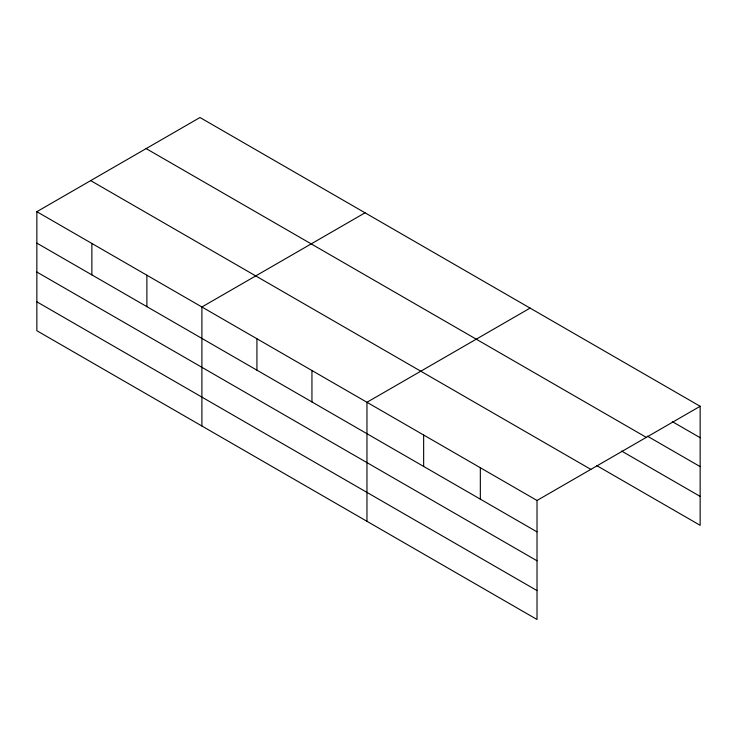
<?xml version="1.0" encoding="UTF-8"?>
<svg xmlns="http://www.w3.org/2000/svg" width="737" height="737" viewBox="0 0 737 737"><rect width="100%" height="100%" fill="white"/><g stroke="black" fill="none" stroke-linecap="round" stroke-linejoin="round"><path stroke-width="1.11" d="M36.85 211.694L537.015 500.469L537.015 619.485L36.85 330.72L36.85 211.694L199.985 117.515L700.15 406.28L700.15 525.306L596.721 465.591M365.036 212.809L201.901 306.988L201.901 426.014M530.096 308.103L366.962 402.282L366.962 521.308M537.015 500.469L700.15 406.28M672.301 421.628L700.15 437.704M647.445 436.184L700.15 466.613M146.147 148.598L646.312 437.363M621.586 451.035L700.15 496.397M90.688 180.62L590.853 469.386M36.85 243.118L537.015 531.884M36.85 272.027L537.015 560.793M36.85 301.811L537.015 590.577M480.331 467.737L480.331 499.161M423.646 435.014L423.646 466.438M311.944 370.518L311.944 401.941M256.927 338.753L256.927 370.177M146.884 275.223L146.884 306.647M91.867 243.459L91.867 274.883"/></g></svg>
